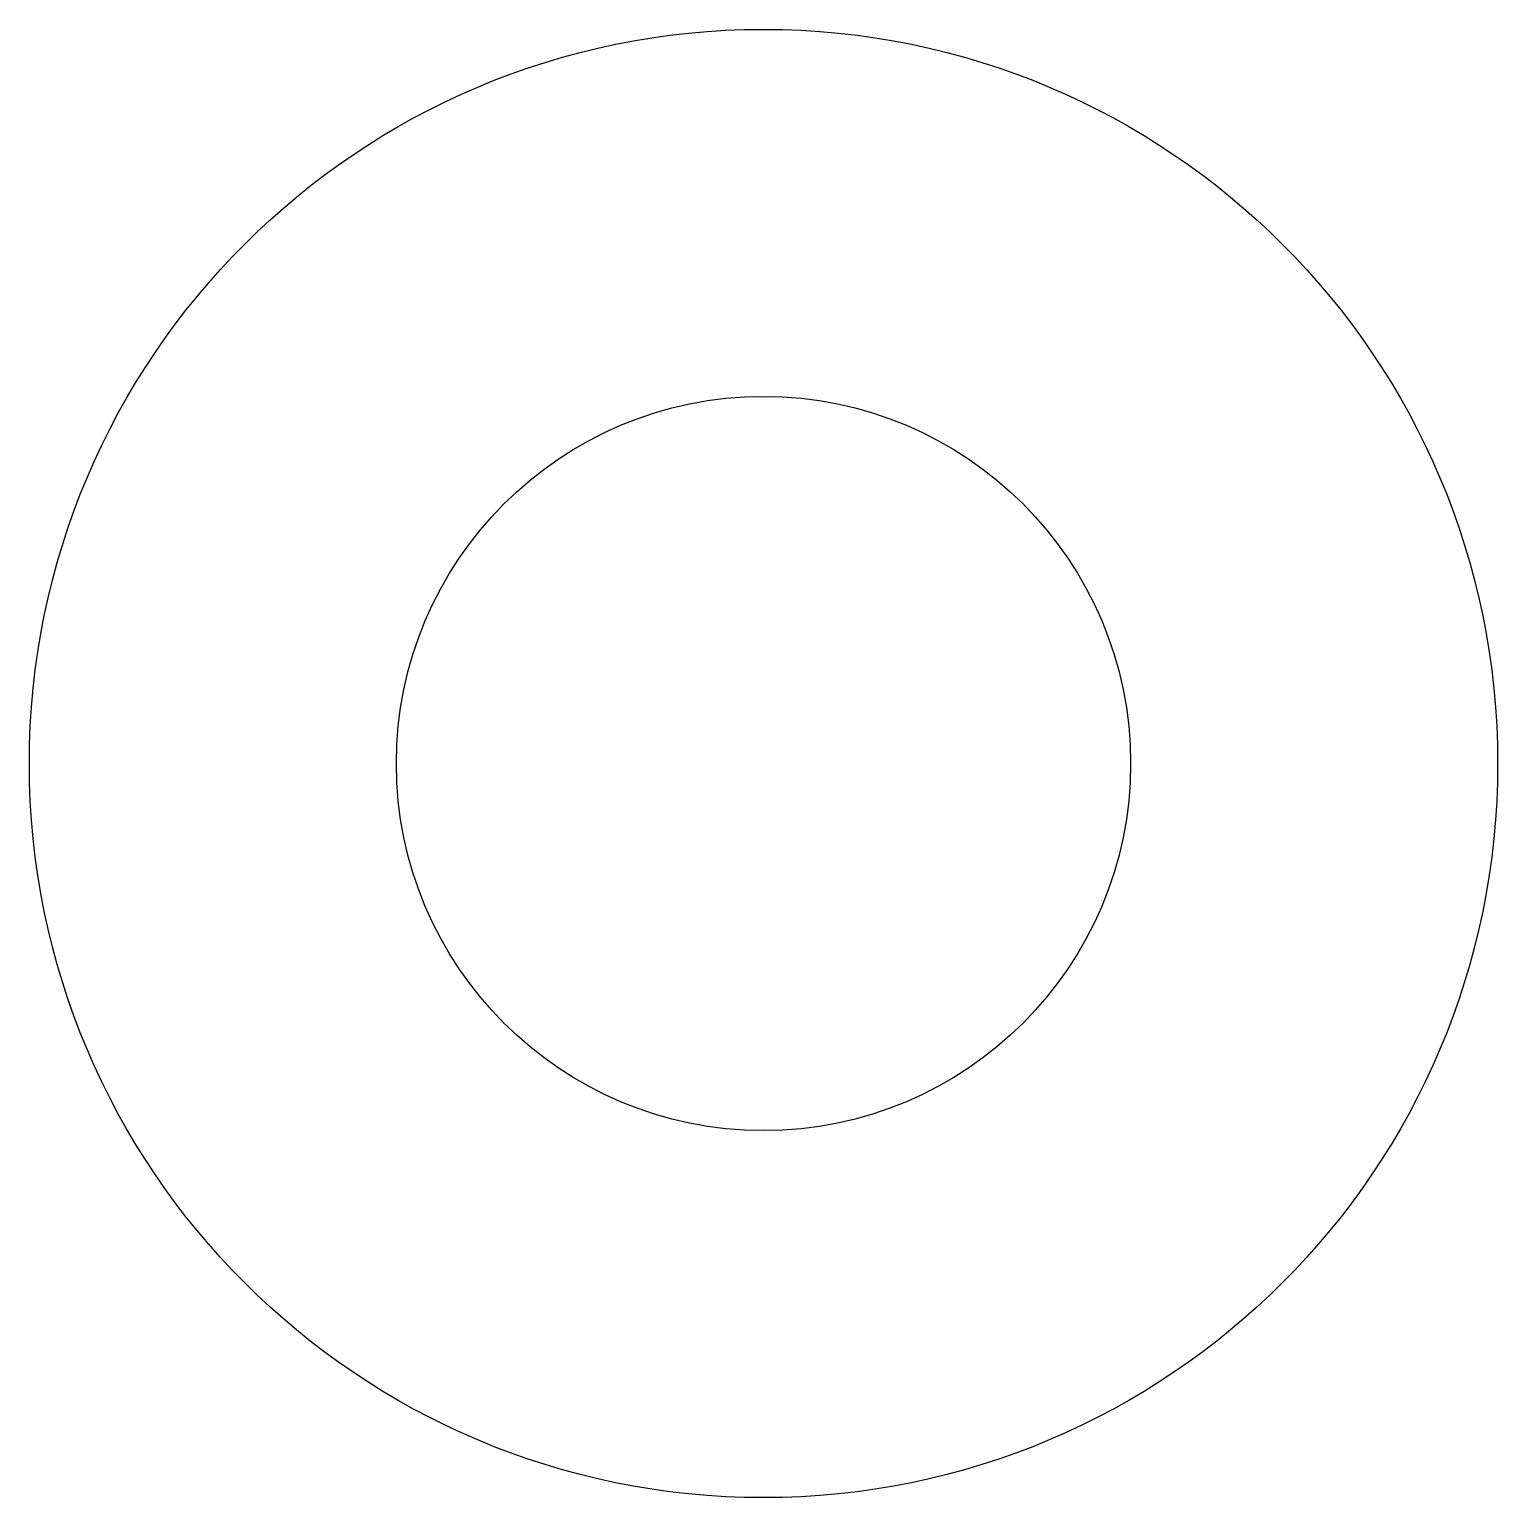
# Model space of a CAD drawing. Header units: millimetres. Extents: x -90 to -70, y -100 to -80.
import ezdxf

# ---------------------------------------------------------------- set-up
doc = ezdxf.new("R2010")
doc.units = ezdxf.units.MM
doc.layers.get('0').update_dxf_attribs({"linetype": 'CONTINUOUS'})

msp = doc.modelspace()

# ---------------------------------------------------------------- linework, layer by layer
for radius in [10, 5]:
    msp.add_circle((-80, -90), radius)

doc.saveas('drawing.dxf')
